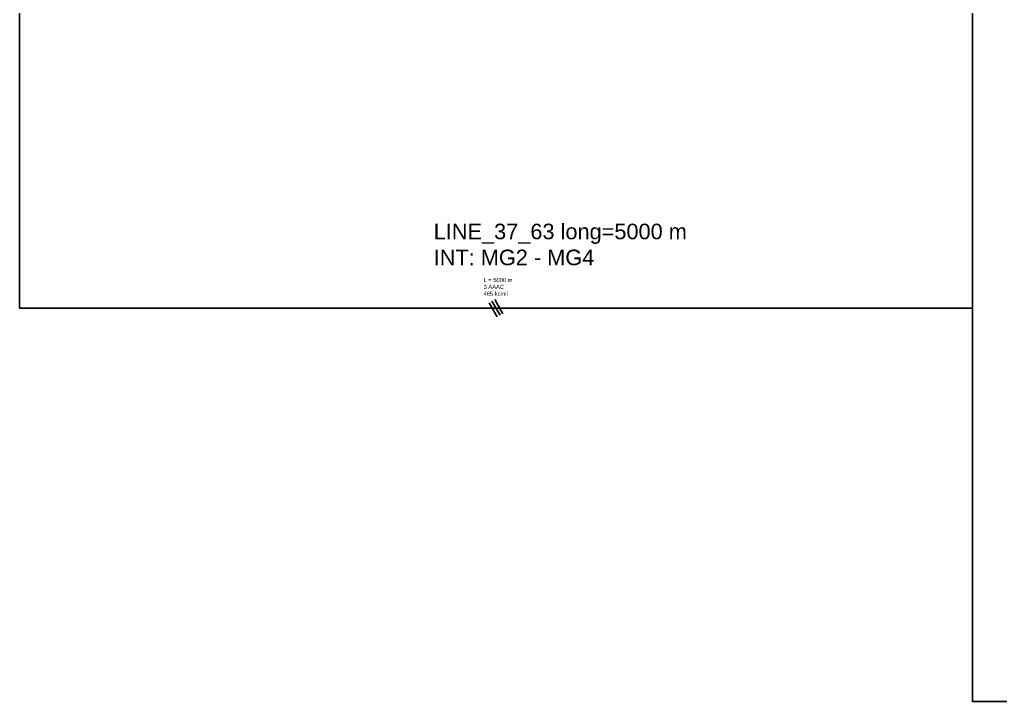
# Model space of a CAD drawing. Header units: millimetres. Extents: x 2288 to 6201, y 295 to 2022.
# Drawn here: x 4084 to 4682, y 300 to 716 of the extents above; entities that cross this region are included whole.
import ezdxf

# ---------------------------------------------------------------- set-up
doc = ezdxf.new("R2010")
doc.units = ezdxf.units.MM
doc.layers.add('MG_LINES', color=10, linetype='Continuous')
doc.styles.get("Standard").update_dxf_attribs({"font": 'arial.ttf'})

msp = doc.modelspace()

# ---------------------------------------------------------------- linework, layer by layer
at = {"layer": 'MG_LINES'}
for p, q in [((4664.6, 943.27), (4664.6, 539.87)), ((4084.08, 888.27), (4084.08, 539.87)), ((4371.84, 544.2), (4376.84, 535.54)), ((4373.57, 545.2), (4378.57, 536.54)), ((4084.08, 539.87), (4664.6, 539.87)), ((4370.11, 543.2), (4375.11, 534.54)), ((4664.6, 539.87), (4664.6, 300.31)), ((4664.6, 300.31), (6200.93, 300.31))]:
    msp.add_line(p, q, dxfattribs=at)

# ---------------------------------------------------------------- texts
at = {"layer": 'MG_LINES', "insert": (4336.36, 591.37), "char_height": 9.4797, "attachment_point": 1}
msp.add_mtext('LINE_37_63 long=5000 m \\PINT: MG2 - MG4', dxfattribs=at)
at = {"layer": 'MG_LINES', "insert": (4366.77, 558.3), "char_height": 2.5, "width": 31.6303, "attachment_point": 1}
msp.add_mtext('L = 5000 m\\P3 AAAC \\P465 kcmil', dxfattribs=at)

doc.saveas('drawing.dxf')
